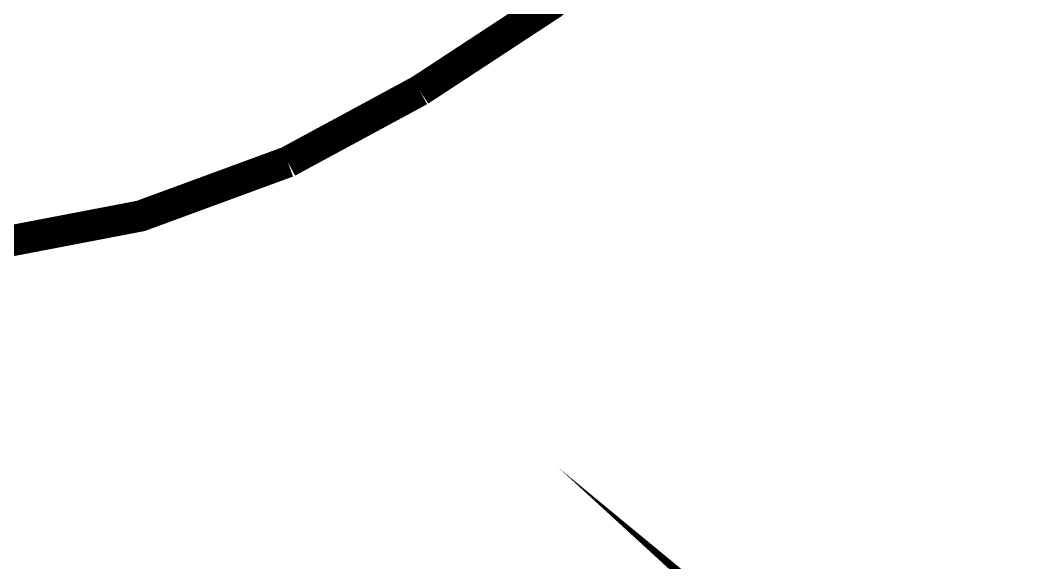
# Model space of a CAD drawing. Header units: inches. Extents: x -524 to 1067, y -71 to 1110.
# Drawn here: x 766.72 to 796.9, y 136.46 to 152.62 of the extents above; entities that cross this region are included whole.
import ezdxf

# ---------------------------------------------------------------- set-up
doc = ezdxf.new("R2010")
doc.units = ezdxf.units.IN
doc.header["$MEASUREMENT"] = 0
doc.layers.add('P', color=7, linetype='Continuous')

msp = doc.modelspace()

# ---------------------------------------------------------------- linework, layer by layer
at = {"layer": 'P', "const_width": 0.927058823529412}
for points in [[(778.601031920082, 150.5223822092215), (782.5282574874741, 153.0991677580867), (785.8131115865942, 156.3183247752241), (788.7731301136901, 159.7929704445156), (791.3499156625551, 163.7201960119079)], [(774.6738063526896, 148.3981765584572), (778.601031920082, 150.5223822092215)], [(765.5966595254549, 145.8870880915744), (770.2976507250842, 146.7885980498883), (774.6738063526896, 148.3981765584572)], [(812.6576692521803, 128.2474215793002), (812.4642278441208, 128.0539801712409), (811.756159293866, 127.5393530290454), (812.6576692521803, 128.2474215793002)], [(817.099521961768, 128.0539801712409), (816.3914534115131, 127.5393530290454), (817.2929633698272, 128.2474215793002)], [(793.9230513735326, 129.6635586798096), (796.2406984323561, 127.5393530290454), (793.6675627213788, 129.6635586798096), (793.9230513735326, 129.6635586798096)]]:
    msp.add_lwpolyline(points, dxfattribs=at)

doc.saveas('drawing.dxf')
